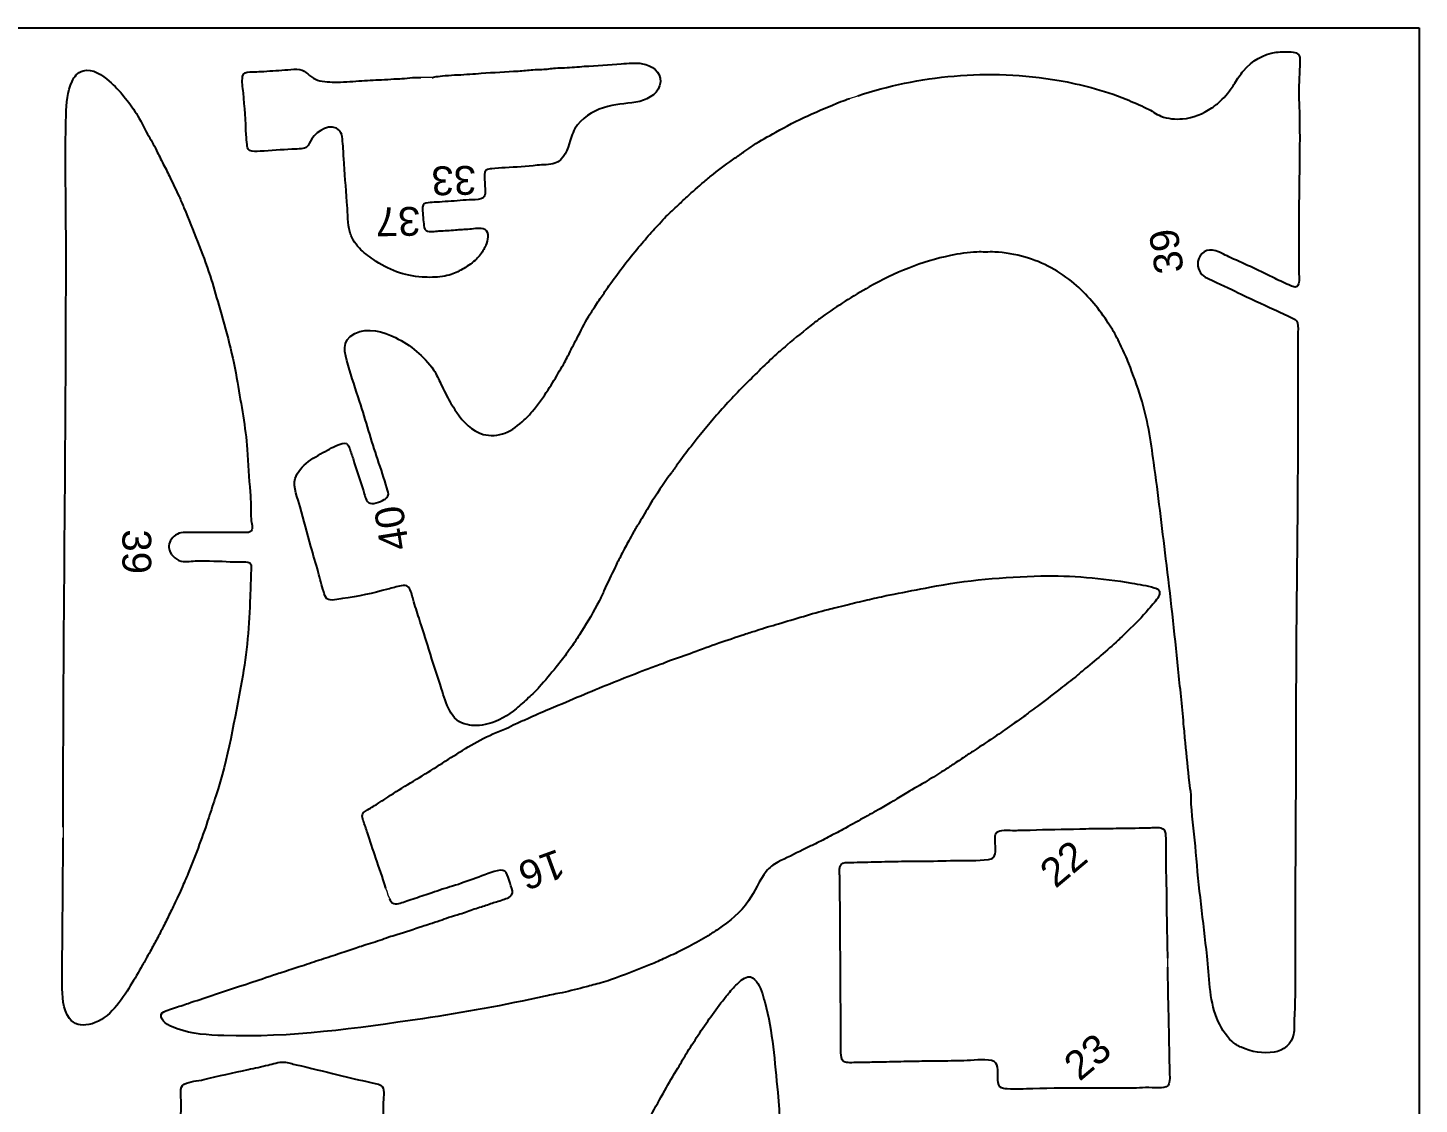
# Model space of a CAD drawing. Header units: millimetres. Extents: x 0 to 300, y 0 to 230.
# Drawn here: x 155.1 to 300, y 117.9 to 230 of the extents above; entities that cross this region are included whole.
import ezdxf
from ezdxf.enums import TextEntityAlignment as Align

# ---------------------------------------------------------------- set-up
doc = ezdxf.new("R2010")
doc.units = ezdxf.units.MM
doc.layers.add('Cut', color=7, linetype='Continuous', true_color=0xffffff)
doc.layers.add('Stege', color=5, linetype='Continuous', lineweight=20, true_color=0x0000ff)
doc.layers.add('Text', color=1, linetype='Continuous', lineweight=25, true_color=0xff0000)
doc.styles.add('textstyle44', font='')
doc.styles.add('textstyle52', font='')
doc.styles.add('textstyle54', font='')
doc.styles.add('textstyle55', font='')
doc.styles.add('textstyle68', font='')
doc.styles.add('textstyle69', font='')
doc.styles.add('textstyle70', font='')
doc.styles.add('textstyle71', font='')
doc.styles.get('textstyle44').set_extended_font_data('Arial')
doc.styles.get('textstyle52').set_extended_font_data('Arial')
doc.styles.get('textstyle54').set_extended_font_data('Arial')
doc.styles.get('textstyle55').set_extended_font_data('Arial')
doc.styles.get('textstyle68').set_extended_font_data('Arial')
doc.styles.get('textstyle69').set_extended_font_data('Arial')
doc.styles.get('textstyle70').set_extended_font_data('Arial')
doc.styles.get('textstyle71').set_extended_font_data('Arial')

msp = doc.modelspace()

# ---------------------------------------------------------------- linework, layer by layer
at = {"layer": 'Cut'}
for p, q in [((0, 230), (300, 230)), ((300, 230), (300, 0))]:
    msp.add_line(p, q, dxfattribs=at)
for points in [[(287.46, 209.11), (287.46, 204.98)], [(287.36, 198), (287.36, 195.54), (287.36, 187.39)], [(192.12, 117.93), (192.12, 113.11)]]:
    msp.add_lwpolyline(points, dxfattribs=at)
for points in [[(285.1, 227.45), (285.64, 227.53), (286.34, 227.54), (286.87, 227.47)], [(286.87, 227.47), (287.09, 227.44), (287.33, 227.38), (287.46, 227.17)], [(213.06, 225.99), (214.35, 226.07), (215.63, 226.15), (216.92, 226.25)], [(216.92, 226.25), (217.62, 226.3), (218.43, 226.4), (219.12, 226.26)], [(219.12, 226.26), (220.06, 226.08), (221.09, 225.45), (220.99, 224.37)], [(281.71, 225.52), (282.62, 226.6), (283.71, 227.23), (285.1, 227.45)], [(287.56, 226.01), (287.56, 224.95), (287.43, 223.83), (287.47, 222.77)], [(287.46, 227.17), (287.66, 226.85), (287.56, 226.41), (287.56, 226.01)], [(159.72, 224.41), (159.96, 224.92), (160.29, 225.35), (160.87, 225.53)], [(160.87, 225.53), (161.83, 225.82), (162.92, 225.05), (163.6, 224.45)], [(177.57, 223.23), (177.51, 223.81), (177.38, 224.41), (177.49, 224.93)], [(177.49, 224.93), (177.57, 225.35), (177.86, 225.37), (178.22, 225.4)], [(178.22, 225.4), (178.67, 225.43), (179.26, 225.43), (179.71, 225.46)], [(179.71, 225.46), (180.53, 225.53), (181.36, 225.57), (182.18, 225.64)], [(182.18, 225.64), (182.59, 225.67), (183.04, 225.74), (183.45, 225.66)], [(183.45, 225.66), (184.07, 225.53), (184.49, 224.92), (185.06, 224.64)], [(185.06, 224.64), (185.64, 224.36), (186.42, 224.37), (187.05, 224.35)], [(189.6, 224.47), (190.38, 224.52), (191.16, 224.56), (191.95, 224.59)], [(191.95, 224.59), (192.37, 224.61), (192.81, 224.64), (193.23, 224.67)], [(193.23, 224.67), (193.52, 224.69), (193.79, 224.7), (194.08, 224.71)], [(194.08, 224.71), (194.45, 224.73), (194.8, 224.78), (195.16, 224.81)], [(195.16, 224.81), (195.52, 224.83), (195.87, 224.84), (196.04, 224.82)], [(197.21, 224.82), (197.34, 224.88), (197.81, 224.95), (198.59, 225.02)], [(198.59, 225.02), (199.44, 225.1), (200.3, 225.11), (201.16, 225.18)], [(201.16, 225.18), (201.56, 225.21), (201.94, 225.24), (202.34, 225.27)], [(202.34, 225.27), (203.62, 225.37), (204.91, 225.41), (206.19, 225.5)], [(206.19, 225.5), (206.7, 225.54), (207.21, 225.58), (207.7, 225.63)], [(207.7, 225.63), (208.03, 225.66), (208.32, 225.65), (208.66, 225.67)], [(208.66, 225.67), (209.14, 225.69), (209.58, 225.76), (210.07, 225.81)], [(210.07, 225.81), (210.4, 225.84), (210.7, 225.84), (211.02, 225.85)], [(211.02, 225.85), (211.7, 225.87), (212.38, 225.94), (213.06, 225.99)], [(241.56, 222.92), (247.75, 225), (255.13, 225.8), (262.5, 224.52)], [(280.8, 224.25), (281.09, 224.71), (281.36, 225.11), (281.71, 225.52)], [(159.1, 220.97), (159.13, 222.09), (159.25, 223.4), (159.72, 224.41)], [(163.6, 224.45), (164.7, 223.48), (165.64, 222.31), (166.42, 221.07)], [(177.87, 218.84), (177.78, 220.28), (177.71, 221.77), (177.57, 223.23)], [(187.05, 224.35), (187.9, 224.32), (188.75, 224.41), (189.6, 224.47)], [(220.99, 224.37), (220.89, 223.26), (219.85, 222.59), (218.85, 222.34)], [(262.5, 224.52), (263.63, 224.32), (264.74, 224.07), (265.84, 223.77)], [(265.84, 223.77), (267.06, 223.43), (268.31, 223.07), (269.48, 222.57)], [(279.3, 222.38), (279.57, 222.63), (279.81, 222.88), (280.04, 223.16)], [(280.04, 223.16), (280.31, 223.51), (280.56, 223.87), (280.8, 224.25)], [(215.52, 221.82), (214.27, 221.48), (213.18, 220.9), (212.35, 219.88)], [(218.85, 222.34), (217.74, 222.07), (216.63, 222.12), (215.52, 221.82)], [(233.01, 219.13), (235.17, 220.38), (237.47, 221.39), (239.79, 222.31)], [(239.79, 222.31), (240.09, 222.43), (240.37, 222.54), (240.68, 222.64)], [(269.48, 222.57), (270.2, 222.25), (270.93, 221.96), (271.64, 221.61)], [(278.42, 221.67), (278.74, 221.88), (279.02, 222.12), (279.3, 222.38)], [(287.47, 222.77), (287.67, 218.25), (287.46, 213.65), (287.46, 209.11)], [(159.1, 206.72), (159.1, 211.47), (158.98, 216.23), (159.1, 220.97)], [(166.42, 221.07), (166.85, 220.38), (167.18, 219.63), (167.59, 218.91)], [(187.6, 219.27), (186.72, 220.24), (185.24, 219.25), (184.68, 218.45)], [(271.64, 221.61), (272.14, 221.36), (272.59, 221.02), (273.11, 220.81)], [(273.11, 220.81), (273.83, 220.51), (274.6, 220.47), (275.37, 220.52)], [(275.37, 220.52), (276.45, 220.59), (277.53, 221.06), (278.42, 221.67)], [(167.59, 218.91), (167.91, 218.36), (168.23, 217.8), (168.51, 217.24)], [(177.95, 217.86), (177.92, 218.16), (177.89, 218.53), (177.87, 218.84)], [(187.88, 218.43), (187.86, 218.73), (187.81, 219.03), (187.6, 219.27)], [(212.35, 219.88), (211.96, 219.41), (211.77, 218.84), (211.6, 218.27)], [(230.65, 217.75), (231.42, 218.26), (232.22, 218.68), (233.01, 219.13)], [(178.2, 217.24), (177.97, 217.39), (177.97, 217.64), (177.95, 217.86)], [(182.62, 217.36), (181.53, 217.29), (180.4, 217.2), (179.3, 217.15)], [(184.09, 217.55), (183.7, 217.33), (183.06, 217.39), (182.62, 217.36)], [(184.68, 218.45), (184.46, 218.13), (184.43, 217.75), (184.09, 217.55)], [(188.02, 216.39), (187.98, 217.07), (187.94, 217.76), (187.88, 218.43)], [(211.6, 218.27), (211.33, 217.38), (211, 216.21), (210.01, 215.9)], [(229.77, 217.14), (230.07, 217.34), (230.34, 217.55), (230.65, 217.75)], [(168.51, 217.24), (168.63, 217), (168.74, 216.78), (168.85, 216.55)], [(168.85, 216.55), (169.11, 216.04), (169.35, 215.57), (169.61, 215.08)], [(179.3, 217.15), (178.91, 217.13), (178.5, 217.04), (178.2, 217.24)], [(188.35, 211.88), (188.25, 213.39), (188.11, 214.89), (188.02, 216.39)], [(210.01, 215.9), (209.45, 215.72), (208.75, 215.74), (208.16, 215.68)], [(226.52, 214.77), (227.25, 215.35), (228.01, 215.91), (228.78, 216.45)], [(228.78, 216.45), (229.12, 216.69), (229.43, 216.91), (229.77, 217.14)], [(169.61, 215.08), (169.74, 214.85), (169.83, 214.62), (169.94, 214.39)], [(202.85, 215.16), (202.61, 214.94), (202.66, 214.53), (202.67, 214.2)], [(203.43, 215.33), (203.22, 215.31), (203.02, 215.31), (202.85, 215.16)], [(204.82, 215.42), (204.4, 215.4), (203.83, 215.36), (203.43, 215.33)], [(208.16, 215.68), (207.07, 215.57), (205.92, 215.48), (204.82, 215.42)], [(225.54, 213.96), (225.87, 214.23), (226.19, 214.5), (226.52, 214.77)], [(169.94, 214.39), (170.24, 213.73), (170.56, 213.07), (170.87, 212.42)], [(202.67, 214.2), (202.7, 213.81), (202.74, 213.31), (202.74, 212.92)], [(223.77, 212.41), (224.36, 212.92), (224.93, 213.46), (225.54, 213.96)], [(170.87, 212.42), (171.05, 212.04), (171.22, 211.64), (171.38, 211.24)], [(188.57, 209.08), (188.42, 209.99), (188.42, 210.96), (188.35, 211.88)], [(196.8, 211.78), (196.45, 211.74), (196.27, 211.71), (196.23, 211.31)], [(197.66, 211.84), (197.39, 211.82), (197.06, 211.8), (196.8, 211.78)], [(200.13, 212.01), (199.31, 211.94), (198.49, 211.89), (197.66, 211.84)], [(201.41, 212.09), (200.98, 212.06), (200.55, 212.05), (200.13, 212.01)], [(202.53, 212.3), (202.27, 212.09), (201.75, 212.11), (201.41, 212.09)], [(202.74, 212.92), (202.73, 212.69), (202.73, 212.46), (202.53, 212.3)], [(222.7, 211.4), (223.07, 211.74), (223.4, 212.08), (223.77, 212.41)], [(171.38, 211.24), (172.35, 208.91), (173.3, 206.57), (174.1, 204.17)], [(196.23, 211.31), (196.19, 210.86), (196.29, 210.1), (196.35, 209.6)], [(220.71, 209.4), (220.96, 209.67), (221.16, 209.93), (221.41, 210.19)], [(221.41, 210.19), (221.83, 210.62), (222.26, 211), (222.7, 211.4)], [(189.01, 207.91), (188.81, 208.28), (188.65, 208.66), (188.57, 209.08)], [(196.35, 209.6), (196.37, 209.35), (196.36, 209.04), (196.6, 208.89)], [(196.6, 208.89), (196.94, 208.68), (197.53, 208.82), (197.93, 208.84)], [(197.93, 208.84), (198.5, 208.87), (199.08, 208.9), (199.64, 208.95)], [(199.64, 208.95), (200.15, 208.99), (200.62, 209.02), (201.14, 209.05)], [(201.14, 209.05), (201.61, 209.08), (202.27, 209.26), (202.7, 209.02)], [(202.7, 209.02), (203.22, 208.73), (202.99, 207.81), (202.81, 207.35)], [(218.72, 207.14), (219.16, 207.67), (219.61, 208.2), (220.06, 208.72)], [(220.06, 208.72), (220.27, 208.96), (220.5, 209.17), (220.71, 209.4)], [(189.64, 207.05), (189.39, 207.31), (189.19, 207.59), (189.01, 207.91)], [(202.81, 207.35), (202.75, 207.19), (202.67, 207.06), (202.59, 206.91)], [(158.8, 146.76), (158.8, 166.73), (159.1, 186.77), (159.1, 206.72)], [(191.1, 205.87), (190.59, 206.22), (190.07, 206.61), (189.64, 207.05)], [(196.18, 204.04), (194.3, 204.15), (192.64, 204.8), (191.1, 205.87)], [(201.85, 205.92), (201.45, 205.54), (200.98, 205.23), (200.52, 204.94)], [(202.59, 206.91), (202.39, 206.57), (202.14, 206.2), (201.85, 205.92)], [(217.21, 205.28), (217.69, 205.91), (218.2, 206.52), (218.72, 207.14)], [(251.19, 206.28), (248.24, 205.68), (245.36, 204.5), (242.74, 203.01)], [(253.95, 206.65), (253.05, 206.63), (252.08, 206.46), (251.19, 206.28)], [(254.83, 206.65), (254.53, 206.65), (254.24, 206.66), (253.95, 206.65)], [(255.81, 206.65), (255.48, 206.66), (255.16, 206.65), (254.83, 206.65)], [(258.96, 206.11), (257.98, 206.38), (256.83, 206.64), (255.81, 206.65)], [(264.07, 203.38), (262.63, 204.61), (260.8, 205.61), (258.96, 206.11)], [(278.81, 206.78), (277.93, 207.07), (277.13, 206.58), (276.96, 205.67)], [(280.39, 206.05), (279.86, 206.28), (279.36, 206.6), (278.81, 206.78)], [(285, 203.88), (283.49, 204.64), (281.94, 205.36), (280.39, 206.05)], [(199.21, 204.32), (198.91, 204.22), (198.62, 204.16), (198.3, 204.11)], [(200.52, 204.94), (200.11, 204.69), (199.68, 204.48), (199.21, 204.32)], [(215.84, 203.41), (216.28, 204.03), (216.74, 204.67), (217.21, 205.28)], [(276.96, 205.67), (276.89, 205.33), (276.99, 204.99), (277.13, 204.69)], [(277.13, 204.69), (277.27, 204.41), (277.46, 204.21), (277.73, 204.04)], [(287.46, 204.98), (287.46, 204.43), (287.56, 203.75), (287.43, 203.32)], [(174.1, 204.17), (174.44, 203.16), (174.7, 202.12), (175, 201.12)], [(198.3, 204.11), (197.6, 203.99), (196.9, 204), (196.18, 204.04)], [(215.02, 202.23), (215.28, 202.61), (215.56, 203.03), (215.84, 203.41)], [(242.74, 203.01), (241.04, 202.05), (239.4, 201.04), (237.83, 199.89)], [(267.47, 199.48), (266.52, 200.91), (265.38, 202.26), (264.07, 203.38)], [(277.73, 204.04), (278.02, 203.87), (278.32, 203.76), (278.62, 203.61)], [(278.62, 203.61), (279.18, 203.34), (279.64, 203.14), (280.19, 202.89)], [(280.19, 202.89), (280.49, 202.75), (280.77, 202.6), (281.07, 202.45)], [(286.58, 203.15), (286.17, 203.31), (285.43, 203.67), (285, 203.88)], [(287.43, 203.32), (287.29, 202.84), (286.9, 203.02), (286.58, 203.15)], [(214.17, 200.95), (214.32, 201.19), (214.45, 201.41), (214.6, 201.64)], [(214.6, 201.64), (214.74, 201.85), (214.88, 202.03), (215.02, 202.23)], [(281.07, 202.45), (282.34, 201.84), (283.62, 201.24), (284.91, 200.67)], [(175, 201.12), (175.79, 198.48), (176.49, 195.79), (176.95, 193.06)], [(212.28, 197.61), (212.72, 198.41), (213.04, 199.19), (213.53, 199.97)], [(213.53, 199.97), (213.75, 200.3), (213.96, 200.61), (214.17, 200.95)], [(284.91, 200.67), (285.49, 200.41), (286.1, 200.11), (286.68, 199.84)], [(189.17, 198.17), (190.5, 198.85), (192.14, 198.35), (193.4, 197.73)], [(236.84, 199.14), (235.95, 198.44), (235.06, 197.72), (234.19, 196.98)], [(237.83, 199.89), (237.49, 199.65), (237.17, 199.39), (236.84, 199.14)], [(268.05, 198.59), (267.86, 198.89), (267.67, 199.18), (267.47, 199.48)], [(268.97, 196.82), (268.69, 197.42), (268.39, 198.04), (268.05, 198.59)], [(286.68, 199.84), (286.95, 199.71), (287.24, 199.59), (287.33, 199.27)], [(287.33, 199.27), (287.44, 198.88), (287.36, 198.41), (287.36, 198)], [(188.48, 194.86), (188.11, 196.14), (187.68, 197.42), (189.17, 198.17)], [(193.4, 197.73), (195.01, 196.94), (196.35, 195.84), (197.37, 194.37)], [(211.36, 195.84), (211.67, 196.42), (211.96, 197.03), (212.28, 197.61)], [(211.01, 195.15), (211.13, 195.38), (211.24, 195.6), (211.36, 195.84)], [(233.3, 196.21), (232.17, 195.22), (231.13, 194.15), (230.06, 193.09)], [(234.19, 196.98), (233.89, 196.72), (233.6, 196.46), (233.3, 196.21)], [(269.4, 195.94), (269.25, 196.24), (269.11, 196.52), (268.97, 196.82)], [(269.76, 195.05), (269.64, 195.36), (269.54, 195.64), (269.4, 195.94)], [(189.66, 191.12), (189.26, 192.35), (188.84, 193.62), (188.48, 194.86)], [(197.37, 194.37), (197.69, 193.91), (197.9, 193.39), (198.14, 192.89)], [(209.29, 192.3), (209.7, 192.94), (210.12, 193.6), (210.5, 194.27)], [(210.5, 194.27), (210.68, 194.57), (210.84, 194.85), (211.01, 195.15)], [(271.02, 191.51), (270.63, 192.71), (270.21, 193.89), (269.76, 195.05)], [(176.95, 193.06), (177.33, 190.75), (177.8, 188.41), (177.96, 186.08)], [(198.14, 192.89), (198.45, 192.26), (198.74, 191.61), (199.1, 191.02)], [(230.06, 193.09), (228.94, 191.97), (227.87, 190.83), (226.84, 189.65)], [(207.64, 190.04), (208.26, 190.78), (208.78, 191.51), (209.29, 192.3)], [(272.37, 184.73), (272.04, 187.02), (271.73, 189.31), (271.02, 191.51)], [(191.56, 185.03), (190.87, 187.05), (190.33, 189.08), (189.66, 191.12)], [(199.1, 191.02), (199.32, 190.66), (199.53, 190.3), (199.78, 189.94)], [(199.78, 189.94), (200.43, 188.97), (201.38, 187.99), (202.54, 187.66)], [(206.82, 189.17), (207.12, 189.44), (207.38, 189.73), (207.64, 190.04)], [(204.8, 187.79), (205.6, 188.09), (206.21, 188.61), (206.82, 189.17)], [(226.84, 189.65), (225.92, 188.58), (225.05, 187.5), (224.18, 186.4)], [(202.54, 187.66), (203.24, 187.46), (204.12, 187.53), (204.8, 187.79)], [(287.36, 187.39), (287.36, 178.12), (287.17, 168.84), (287.17, 159.57)], [(177.96, 186.08), (178.06, 184.62), (178.14, 183.12), (178.28, 181.66)], [(182.97, 183.06), (183.38, 184.47), (185.12, 185.36), (186.32, 186.01)], [(186.32, 186.01), (186.88, 186.31), (187.5, 186.69), (188.09, 186.73)], [(188.09, 186.73), (188.4, 186.75), (188.5, 186.56), (188.59, 186.3)], [(188.59, 186.3), (188.72, 185.95), (188.85, 185.5), (188.98, 185.13)], [(224.18, 186.4), (223.7, 185.79), (223.21, 185.17), (222.76, 184.54)], [(188.98, 185.13), (189.35, 184.01), (189.71, 182.9), (190.07, 181.78)], [(192.52, 182.08), (192.21, 183.07), (191.9, 184.05), (191.56, 185.03)], [(222.76, 184.54), (222.52, 184.2), (222.3, 183.89), (222.06, 183.55)], [(273.63, 174.71), (273.21, 178.05), (272.84, 181.4), (272.37, 184.73)], [(183.48, 180.11), (183.24, 181.01), (182.7, 182.14), (182.97, 183.06)], [(222.06, 183.55), (221.3, 182.49), (220.57, 181.41), (219.88, 180.31)], [(178.28, 181.66), (178.37, 180.71), (178.31, 179.76), (178.37, 178.81)], [(190.07, 181.78), (190.19, 181.41), (190.28, 180.82), (190.59, 180.57)], [(192.22, 180.86), (192.37, 180.94), (192.52, 181.03), (192.61, 181.21)], [(192.61, 181.21), (192.74, 181.48), (192.6, 181.79), (192.52, 182.08)], [(184.6, 175.99), (184.24, 177.36), (183.85, 178.74), (183.48, 180.11)], [(190.59, 180.57), (190.98, 180.26), (191.8, 180.64), (192.22, 180.86)], [(219.88, 180.31), (219.49, 179.69), (219.15, 179.07), (218.77, 178.44)], [(178.37, 178.81), (178.4, 178.46), (178.6, 177.89), (178.36, 177.59)], [(218.77, 178.44), (218.56, 178.1), (218.38, 177.8), (218.18, 177.46)], [(170.5, 177.16), (170.08, 176.86), (169.76, 176.4), (169.82, 175.86)], [(171.29, 177.43), (170.97, 177.41), (170.76, 177.34), (170.5, 177.16)], [(172.27, 177.43), (171.93, 177.43), (171.6, 177.45), (171.29, 177.43)], [(174.14, 177.43), (173.51, 177.43), (172.91, 177.43), (172.27, 177.43)], [(174.82, 177.43), (174.59, 177.43), (174.37, 177.43), (174.14, 177.43)], [(176.4, 177.43), (175.88, 177.43), (175.34, 177.43), (174.82, 177.43)], [(177.77, 177.43), (177.32, 177.42), (176.85, 177.43), (176.4, 177.43)], [(178.36, 177.59), (178.22, 177.42), (177.97, 177.43), (177.77, 177.43)], [(218.18, 177.46), (218.01, 177.16), (217.86, 176.87), (217.69, 176.57)], [(169.82, 175.86), (169.89, 175.18), (170.44, 174.61), (171.09, 174.46)], [(185.36, 173.33), (185.12, 174.21), (184.83, 175.1), (184.6, 175.99)], [(217.32, 175.89), (217.19, 175.62), (217.05, 175.37), (216.92, 175.1)], [(217.69, 176.57), (217.56, 176.34), (217.44, 176.13), (217.32, 175.89)], [(171.09, 174.46), (171.64, 174.34), (172.2, 174.48), (172.76, 174.48)], [(172.76, 174.48), (173.91, 174.48), (175.05, 174.47), (176.2, 174.39)], [(176.2, 174.39), (176.63, 174.36), (177.16, 174.39), (177.58, 174.38)], [(177.58, 174.38), (177.86, 174.38), (178.26, 174.44), (178.36, 174.07)], [(178.36, 174.07), (178.41, 173.88), (178.37, 173.73), (178.36, 173.5)], [(216.92, 175.1), (216.69, 174.67), (216.47, 174.25), (216.27, 173.82)], [(274.9, 163.21), (274.53, 167.05), (274.11, 170.88), (273.63, 174.71)], [(178.36, 173.5), (178.35, 172.63), (178.29, 171.63), (178.27, 170.75)], [(185.93, 171.27), (185.72, 171.94), (185.55, 172.65), (185.36, 173.33)], [(216.27, 173.82), (215.9, 173.04), (215.46, 172.16), (215.11, 171.37)], [(249.04, 171.74), (252.83, 172.49), (256.76, 172.82), (260.62, 172.91)], [(260.62, 172.91), (263.83, 172.98), (266.92, 172.71), (270.07, 172.16)], [(186.27, 170.54), (186.06, 170.71), (186, 171.02), (185.93, 171.27)], [(192.61, 171.54), (191.05, 171.12), (189.5, 170.75), (187.89, 170.57)], [(193.99, 171.88), (193.58, 171.8), (193.03, 171.65), (192.61, 171.54)], [(194.77, 171.73), (194.54, 172.01), (194.29, 171.93), (193.99, 171.88)], [(195.24, 170.48), (195.11, 170.92), (195.05, 171.39), (194.77, 171.73)], [(215.11, 171.37), (214.94, 170.99), (214.79, 170.64), (214.6, 170.28)], [(244.49, 170.86), (244.77, 170.93), (245.04, 170.97), (245.32, 171.02)], [(245.32, 171.02), (246.55, 171.27), (247.81, 171.5), (249.04, 171.74)], [(270.07, 172.16), (270.83, 172.02), (271.66, 171.94), (272.39, 171.69)], [(272.39, 171.69), (272.61, 171.62), (272.89, 171.56), (272.96, 171.32)], [(272.96, 171.32), (273.01, 171.12), (272.93, 170.93), (272.86, 170.77)], [(178.27, 170.75), (178.2, 167.86), (177.94, 164.85), (177.4, 162)], [(187.89, 170.57), (187.46, 170.52), (186.63, 170.24), (186.27, 170.54)], [(195.86, 168.51), (195.64, 169.17), (195.44, 169.82), (195.24, 170.48)], [(214.6, 170.28), (214.03, 169.23), (213.45, 168.16), (212.79, 167.14)], [(238.45, 169.43), (238.73, 169.5), (239, 169.56), (239.29, 169.63)], [(239.29, 169.63), (239.68, 169.72), (240.05, 169.82), (240.44, 169.92)], [(240.44, 169.92), (241.12, 170.1), (241.83, 170.25), (242.52, 170.41)], [(242.52, 170.41), (243.17, 170.57), (243.85, 170.72), (244.49, 170.86)], [(272.43, 170.15), (272.23, 169.91), (272.03, 169.68), (271.83, 169.45)], [(272.86, 170.77), (272.76, 170.55), (272.58, 170.34), (272.43, 170.15)], [(196.88, 165.27), (196.56, 166.36), (196.21, 167.44), (195.86, 168.51)], [(233.3, 167.94), (235.02, 168.44), (236.73, 168.98), (238.45, 169.43)], [(271.83, 169.45), (271.15, 168.65), (270.4, 167.88), (269.63, 167.15)], [(212.79, 167.14), (212.47, 166.64), (212.16, 166.15), (211.82, 165.66)], [(227.06, 165.93), (227.93, 166.24), (228.82, 166.52), (229.71, 166.82)], [(229.71, 166.82), (230.13, 166.96), (230.56, 167.09), (230.98, 167.23)], [(230.98, 167.23), (231.74, 167.49), (232.52, 167.71), (233.3, 167.94)], [(269.63, 167.15), (269.29, 166.83), (269, 166.53), (268.66, 166.22)], [(198.21, 161.14), (197.79, 162.52), (197.29, 163.9), (196.88, 165.27)], [(211.82, 165.66), (211.61, 165.36), (211.4, 165.08), (211.19, 164.78)], [(224.39, 164.96), (225.27, 165.29), (226.17, 165.61), (227.06, 165.93)], [(268.66, 166.22), (267.48, 165.13), (266.25, 164.11), (265, 163.07)], [(211.19, 164.78), (210.85, 164.3), (210.49, 163.86), (210.13, 163.4)], [(220.98, 163.71), (221.32, 163.84), (221.61, 163.97), (221.94, 164.1)], [(221.94, 164.1), (222.79, 164.43), (223.56, 164.65), (224.39, 164.96)], [(210.13, 163.4), (209.56, 162.7), (208.98, 162.03), (208.38, 161.34)], [(213.47, 160.77), (215.47, 161.6), (217.47, 162.4), (219.48, 163.17)], [(219.48, 163.17), (219.99, 163.36), (220.47, 163.53), (220.98, 163.71)], [(264.13, 162.33), (263.56, 161.88), (263.01, 161.47), (262.45, 161.03)], [(265, 163.07), (264.71, 162.82), (264.44, 162.57), (264.13, 162.33)], [(275.47, 157.51), (275.37, 159.41), (275.08, 161.31), (274.9, 163.21)], [(177.4, 162), (176.63, 158), (176, 153.87), (174.7, 150.01)], [(200.87, 157.43), (199.12, 157.74), (198.65, 159.71), (198.21, 161.14)], [(208.38, 161.34), (208.02, 160.93), (207.65, 160.6), (207.26, 160.24)], [(262.45, 161.03), (261.72, 160.44), (260.96, 159.88), (260.22, 159.32)], [(207.26, 160.24), (206.84, 159.86), (206.42, 159.46), (205.98, 159.09)], [(209.38, 159.05), (209.69, 159.19), (210.01, 159.31), (210.34, 159.44)], [(210.34, 159.44), (211.4, 159.87), (212.43, 160.34), (213.47, 160.77)], [(287.17, 159.57), (287.17, 150.33), (287.07, 141.1), (287.07, 131.85)], [(205.98, 159.09), (205.15, 158.4), (204.09, 157.74), (203.03, 157.51)], [(205.91, 157.52), (206.31, 157.71), (206.69, 157.86), (207.1, 158.04)], [(207.1, 158.04), (207.87, 158.38), (208.62, 158.73), (209.38, 159.05)], [(258.84, 158.28), (258.18, 157.81), (257.5, 157.36), (256.84, 156.89)], [(259.44, 158.76), (259.23, 158.6), (259.05, 158.43), (258.84, 158.28)], [(260.22, 159.32), (259.96, 159.13), (259.7, 158.96), (259.44, 158.76)], [(201.85, 157.32), (201.53, 157.31), (201.22, 157.37), (200.87, 157.43)], [(203.03, 157.51), (202.64, 157.42), (202.23, 157.33), (201.85, 157.32)], [(202.22, 155.81), (203.07, 156.27), (204.03, 156.66), (204.93, 157.03)], [(204.93, 157.03), (205.27, 157.17), (205.57, 157.36), (205.91, 157.52)], [(256.84, 156.89), (256.56, 156.69), (256.3, 156.49), (256, 156.29)], [(275.57, 156.52), (275.55, 156.85), (275.5, 157.13), (275.47, 157.51)], [(275.67, 155.54), (275.63, 155.91), (275.58, 156.19), (275.57, 156.52)], [(197.4, 152.85), (198.99, 153.84), (200.55, 154.92), (202.22, 155.81)], [(256, 156.29), (255.18, 155.75), (254.45, 155.25), (253.63, 154.71)], [(276.08, 151.41), (275.93, 152.76), (275.79, 154.18), (275.67, 155.54)], [(252.65, 154.06), (252.26, 153.79), (251.86, 153.55), (251.47, 153.28)], [(253.63, 154.71), (253.3, 154.5), (252.97, 154.28), (252.65, 154.06)], [(192.59, 149.88), (194.16, 150.9), (195.8, 151.85), (197.4, 152.85)], [(250.46, 152.63), (249.89, 152.29), (249.35, 151.92), (248.78, 151.58)], [(251.47, 153.28), (251.14, 153.04), (250.81, 152.84), (250.46, 152.63)], [(248.78, 151.58), (248.07, 151.14), (247.36, 150.76), (246.66, 150.32)], [(276.25, 150.13), (276.22, 150.55), (276.12, 150.98), (276.08, 151.41)], [(174.7, 150.01), (174.46, 149.28), (174.2, 148.49), (173.96, 147.75)], [(190.68, 148.66), (191.03, 148.87), (191.44, 149.13), (191.79, 149.35)], [(191.79, 149.35), (192.07, 149.52), (192.31, 149.7), (192.59, 149.88)], [(246.66, 150.32), (245.74, 149.75), (244.83, 149.19), (243.87, 148.67)], [(276.27, 149.15), (276.24, 149.5), (276.27, 149.81), (276.25, 150.13)], [(190.05, 147.44), (189.99, 147.64), (189.9, 147.85), (189.97, 148.06)], [(189.97, 148.06), (190.07, 148.37), (190.43, 148.51), (190.68, 148.66)], [(243.87, 148.67), (243.28, 148.35), (242.7, 148.02), (242.1, 147.68)], [(276.76, 144.14), (276.63, 145.81), (276.38, 147.48), (276.27, 149.15)], [(173.96, 147.75), (173.35, 145.85), (172.63, 143.99), (171.9, 142.14)], [(190.48, 146.17), (190.35, 146.57), (190.18, 147.04), (190.05, 147.44)], [(240, 146.51), (239.49, 146.23), (238.98, 145.97), (238.46, 145.71)], [(242.1, 147.68), (241.4, 147.29), (240.7, 146.9), (240, 146.51)], [(256.15, 146.31), (256.67, 146.52), (257.3, 146.4), (257.85, 146.41)], [(257.85, 146.41), (258.39, 146.43), (258.95, 146.42), (259.49, 146.45)], [(259.49, 146.45), (261.21, 146.53), (262.94, 146.52), (264.66, 146.56)], [(264.66, 146.56), (265.08, 146.57), (265.48, 146.6), (265.9, 146.61)], [(265.9, 146.61), (266.34, 146.62), (266.75, 146.6), (267.19, 146.6)], [(267.19, 146.6), (267.62, 146.6), (268.03, 146.63), (268.45, 146.63)], [(268.45, 146.63), (269.51, 146.65), (270.56, 146.66), (271.63, 146.67)], [(271.63, 146.67), (272.14, 146.67), (272.64, 146.78), (273.09, 146.67)], [(273.09, 146.67), (273.43, 146.58), (273.51, 146.41), (273.57, 146.08)], [(158.7, 130.35), (158.71, 135.81), (158.8, 141.29), (158.79, 145.63)], [(192.41, 140.41), (191.67, 142.72), (191.02, 144.44), (190.48, 146.17)], [(236.93, 144.92), (236.55, 144.74), (236.21, 144.59), (235.83, 144.39)], [(238.46, 145.71), (237.95, 145.44), (237.45, 145.17), (236.93, 144.92)], [(255.7, 143.63), (255.97, 144), (255.86, 144.74), (255.86, 145.21)], [(255.86, 145.21), (255.86, 145.56), (255.76, 146.16), (256.15, 146.31)], [(273.57, 146.08), (273.62, 145.79), (273.6, 145.4), (273.61, 145.09)], [(273.61, 145.09), (273.64, 144.18), (273.62, 143.31), (273.63, 142.41)], [(235.83, 144.39), (234.96, 143.94), (234.1, 143.55), (233.21, 143.09)], [(255.14, 143.38), (255.34, 143.41), (255.56, 143.45), (255.7, 143.63)], [(277.91, 133.33), (277.53, 136.93), (277.02, 140.53), (276.76, 144.14)], [(171.9, 142.14), (171.68, 141.61), (171.44, 141.1), (171.22, 140.57)], [(204.32, 142.26), (203.49, 142.18), (202.58, 141.71), (201.78, 141.43)], [(205.04, 141.8), (204.88, 142.13), (204.73, 142.3), (204.32, 142.26)], [(232.01, 142.14), (231.29, 141.2), (230.85, 140.05), (230.17, 139.07)], [(233.21, 143.09), (232.74, 142.84), (232.34, 142.56), (232.01, 142.14)], [(239.67, 141.51), (239.66, 141.9), (239.56, 142.51), (239.8, 142.85)], [(239.8, 142.85), (240, 143.14), (240.46, 143.07), (240.77, 143.08)], [(240.77, 143.08), (241.73, 143.09), (242.7, 143.12), (243.67, 143.14)], [(243.67, 143.14), (244.6, 143.16), (245.51, 143.19), (246.44, 143.2)], [(246.44, 143.2), (247.01, 143.2), (247.54, 143.19), (248.11, 143.2)], [(248.11, 143.2), (249.29, 143.22), (250.46, 143.23), (251.63, 143.28)], [(251.63, 143.28), (252.76, 143.32), (254.02, 143.23), (255.14, 143.38)], [(273.63, 142.41), (273.63, 141.82), (273.66, 141.25), (273.67, 140.65)], [(171.22, 140.57), (171.08, 140.23), (170.94, 139.92), (170.78, 139.59)], [(199.34, 140.6), (198.64, 140.4), (197.9, 140.17), (197.22, 139.91)], [(201.78, 141.43), (200.98, 141.17), (200.16, 140.84), (199.34, 140.6)], [(205.42, 140.64), (205.31, 140.97), (205.18, 141.5), (205.04, 141.8)], [(205.46, 139.64), (205.7, 139.94), (205.54, 140.28), (205.42, 140.64)], [(239.7, 138.45), (239.68, 139.47), (239.69, 140.47), (239.67, 141.51)], [(273.67, 140.65), (273.68, 140.01), (273.69, 139.38), (273.69, 138.74)], [(170.78, 139.59), (170.64, 139.29), (170.48, 139.01), (170.35, 138.7)], [(193.23, 138.76), (192.98, 138.83), (192.89, 139.06), (192.81, 139.27)], [(196.37, 139.62), (195.77, 139.43), (195.16, 139.23), (194.57, 139.03)], [(197.22, 139.91), (196.93, 139.8), (196.66, 139.71), (196.37, 139.62)], [(203.62, 138.89), (204.02, 139), (204.53, 139.17), (204.9, 139.31)], [(204.9, 139.31), (205.1, 139.39), (205.32, 139.46), (205.46, 139.64)], [(169.98, 137.92), (169.76, 137.46), (169.54, 137), (169.3, 136.54)], [(170.35, 138.7), (170.22, 138.43), (170.12, 138.19), (169.98, 137.92)], [(194.57, 139.03), (194.13, 138.89), (193.66, 138.64), (193.23, 138.76)], [(198.96, 137.36), (199.35, 137.49), (199.72, 137.58), (200.12, 137.71)], [(200.12, 137.71), (200.64, 137.87), (201.11, 138.06), (201.61, 138.23)], [(201.61, 138.23), (201.87, 138.32), (202.1, 138.38), (202.35, 138.46)], [(202.35, 138.46), (202.78, 138.59), (203.19, 138.75), (203.62, 138.89)], [(230.17, 139.07), (229.35, 137.88), (228.19, 136.9), (226.99, 136.12)], [(239.71, 135.89), (239.7, 136.75), (239.71, 137.58), (239.7, 138.45)], [(273.69, 138.74), (273.69, 138.36), (273.69, 137.98), (273.7, 137.6)], [(169.3, 136.54), (169.08, 136.12), (168.88, 135.69), (168.65, 135.26)], [(193.56, 135.57), (194.44, 135.84), (195.34, 136.14), (196.21, 136.44)], [(196.21, 136.44), (196.46, 136.52), (196.69, 136.59), (196.95, 136.67)], [(196.95, 136.67), (197.34, 136.79), (197.61, 136.9), (198.01, 137.03)], [(198.01, 137.03), (198.34, 137.14), (198.63, 137.25), (198.96, 137.36)], [(273.7, 137.6), (273.71, 137.17), (273.72, 136.76), (273.73, 136.34)], [(273.73, 136.34), (273.76, 134.95), (273.77, 133.56), (273.8, 133.12)], [(168.65, 135.26), (168.41, 134.82), (168.2, 134.43), (167.96, 133.99)], [(190.8, 134.66), (191.45, 134.86), (192.09, 135.09), (192.71, 135.31)], [(192.71, 135.31), (193, 135.41), (193.27, 135.48), (193.56, 135.57)], [(225.97, 135.44), (225.34, 135.04), (224.65, 134.68), (223.98, 134.33)], [(226.99, 136.12), (226.64, 135.9), (226.33, 135.66), (225.97, 135.44)], [(239.71, 134.74), (239.71, 135.13), (239.72, 135.51), (239.71, 135.89)], [(239.73, 133.34), (239.73, 133.81), (239.72, 134.27), (239.71, 134.74)], [(167.96, 133.99), (167.81, 133.72), (167.67, 133.47), (167.52, 133.2)], [(185.4, 132.9), (186.07, 133.12), (186.74, 133.33), (187.41, 133.55)], [(187.41, 133.55), (187.96, 133.74), (188.57, 133.93), (189.11, 134.11)], [(189.11, 134.11), (189.36, 134.2), (189.59, 134.29), (189.85, 134.37)], [(189.85, 134.37), (190.18, 134.48), (190.48, 134.56), (190.8, 134.66)], [(222.34, 133.5), (222.04, 133.37), (221.77, 133.25), (221.47, 133.12)], [(223.98, 134.33), (223.44, 134.05), (222.89, 133.75), (222.34, 133.5)], [(239.75, 130.28), (239.75, 131.31), (239.73, 132.32), (239.73, 133.34)], [(278.93, 126.84), (278.13, 128.85), (278.14, 131.2), (277.91, 133.33)], [(166.92, 132.12), (166.51, 131.39), (166.06, 130.68), (165.63, 129.96)], [(167.52, 133.2), (167.32, 132.83), (167.12, 132.48), (166.92, 132.12)], [(181.59, 131.64), (181.93, 131.75), (182.21, 131.84), (182.54, 131.96)], [(182.54, 131.96), (182.83, 132.06), (183.09, 132.14), (183.39, 132.22)], [(183.39, 132.22), (184.07, 132.43), (184.72, 132.68), (185.4, 132.9)], [(219.95, 132.43), (218.58, 131.88), (217.18, 131.32), (215.78, 130.84)], [(221.47, 133.12), (220.96, 132.88), (220.49, 132.65), (219.95, 132.43)], [(273.79, 132.16), (273.81, 131.05), (273.82, 129.98), (273.84, 128.86)], [(287.07, 131.85), (287.07, 130.11), (287.1, 128.38), (286.98, 126.64)], [(177.56, 130.31), (178.44, 130.58), (179.35, 130.9), (180.21, 131.19)], [(180.21, 131.19), (180.43, 131.26), (180.63, 131.34), (180.85, 131.41)], [(180.85, 131.41), (181.1, 131.5), (181.34, 131.57), (181.59, 131.64)], [(214.83, 130.54), (214.54, 130.46), (214.27, 130.4), (213.99, 130.32)], [(215.78, 130.84), (215.46, 130.73), (215.16, 130.63), (214.83, 130.54)], [(228.85, 130.28), (229.19, 130.61), (229.59, 131.05), (230.09, 131.16)], [(230.09, 131.16), (230.47, 131.24), (230.76, 130.97), (230.98, 130.69)], [(230.98, 130.69), (231.44, 130.11), (231.66, 129.25), (231.85, 128.55)], [(159.46, 126.81), (158.73, 127.77), (158.7, 129.2), (158.7, 130.35)], [(165.63, 129.96), (164.7, 128.4), (163.36, 126.59), (161.46, 126.19)], [(171.83, 128.4), (172.64, 128.69), (173.46, 128.94), (174.27, 129.22)], [(174.27, 129.22), (175.35, 129.6), (176.45, 129.97), (177.56, 130.31)], [(208.99, 129.15), (204.75, 128.21), (200.51, 127.42), (196.2, 126.8)], [(210.75, 129.51), (210.17, 129.39), (209.58, 129.28), (208.99, 129.15)], [(213.25, 130.11), (212.46, 129.91), (211.56, 129.68), (210.75, 129.51)], [(213.99, 130.32), (213.74, 130.25), (213.51, 130.17), (213.25, 130.11)], [(226.42, 127.25), (226.87, 127.89), (227.35, 128.52), (227.85, 129.14)], [(227.85, 129.14), (228.17, 129.53), (228.49, 129.93), (228.85, 130.28)], [(239.77, 126.97), (239.76, 128.07), (239.76, 129.19), (239.75, 130.28)], [(169, 127), (168.91, 127.36), (169.21, 127.51), (169.5, 127.62)], [(169.5, 127.62), (170.01, 127.82), (170.56, 127.99), (171.09, 128.15)], [(171.09, 128.15), (171.35, 128.23), (171.58, 128.31), (171.83, 128.4)], [(231.85, 128.55), (232.71, 125.42), (232.87, 122.31), (233.21, 119.1)], [(273.84, 128.86), (273.85, 128.44), (273.87, 128.04), (273.88, 127.62)], [(273.88, 127.62), (273.91, 126.68), (273.91, 125.91), (273.93, 124.96)], [(161.46, 126.19), (160.7, 126.03), (159.93, 126.18), (159.46, 126.81)], [(170.67, 125.75), (170.04, 125.98), (169.16, 126.3), (169, 127)], [(196.2, 126.8), (189.39, 125.8), (182.44, 124.79), (175.53, 125.04)], [(223.81, 123.34), (224.63, 124.67), (225.51, 125.98), (226.42, 127.25)], [(239.79, 123.26), (239.76, 124.47), (239.79, 125.74), (239.77, 126.97)], [(280.51, 124.43), (279.83, 125.07), (279.28, 125.97), (278.93, 126.84)], [(286.98, 126.64), (286.95, 126.16), (287.03, 125.64), (286.93, 125.17)], [(175.53, 125.04), (173.89, 125.1), (172.22, 125.18), (170.67, 125.75)], [(273.93, 124.96), (273.95, 124.14), (273.95, 123.37), (273.97, 122.56)], [(286.93, 125.17), (286.73, 124.21), (285.87, 123.46), (284.91, 123.32)], [(222.8, 121.66), (223.14, 122.22), (223.47, 122.78), (223.81, 123.34)], [(240.07, 122.35), (239.8, 122.55), (239.8, 122.93), (239.79, 123.26)], [(281.47, 123.82), (281.12, 123.99), (280.8, 124.16), (280.51, 124.43)], [(284.91, 123.32), (283.78, 123.16), (282.49, 123.32), (281.47, 123.82)], [(178.06, 121.51), (178.74, 121.65), (179.46, 121.81), (180.13, 121.97)], [(180.13, 121.97), (180.65, 122.09), (181.25, 122.32), (181.8, 122.29)], [(181.8, 122.29), (182.24, 122.27), (182.65, 122.09), (183.07, 122)], [(183.07, 122), (184.53, 121.67), (185.96, 121.32), (187.4, 120.96)], [(240.7, 122.22), (240.46, 122.22), (240.26, 122.22), (240.07, 122.35)], [(241.57, 122.25), (241.27, 122.24), (241, 122.21), (240.7, 122.22)], [(242.59, 122.25), (242.25, 122.24), (241.91, 122.26), (241.57, 122.25)], [(244.23, 122.28), (243.68, 122.28), (243.15, 122.26), (242.59, 122.25)], [(246.63, 122.33), (245.83, 122.33), (245.03, 122.3), (244.23, 122.28)], [(247.64, 122.35), (247.3, 122.34), (246.97, 122.33), (246.63, 122.33)], [(249.92, 122.38), (249.17, 122.38), (248.39, 122.37), (247.64, 122.35)], [(252.58, 122.42), (251.69, 122.4), (250.82, 122.39), (249.92, 122.38)], [(255.48, 122.43), (254.59, 122.61), (253.49, 122.44), (252.58, 122.42)], [(256.13, 120.67), (256.11, 121.34), (256.29, 122.27), (255.48, 122.43)], [(273.97, 122.56), (273.98, 122.13), (274, 121.72), (274, 121.3)], [(171.39, 119.99), (172.01, 120.28), (172.78, 120.31), (173.44, 120.47)], [(173.44, 120.47), (174.97, 120.83), (176.52, 121.17), (178.06, 121.51)], [(187.4, 120.96), (188.53, 120.68), (189.69, 120.41), (190.84, 120.15)], [(221.45, 119.33), (221.89, 120.11), (222.33, 120.89), (222.8, 121.66)], [(256.35, 119.71), (256.11, 119.94), (256.14, 120.32), (256.13, 120.67)], [(274, 121.3), (274, 120.9), (274.11, 120.2), (273.85, 119.86)], [(171.08, 118.12), (171.08, 118.61), (170.86, 119.74), (171.39, 119.99)], [(190.84, 120.15), (191.18, 120.07), (191.79, 120.04), (192.02, 119.74)], [(192.02, 119.74), (192.3, 119.35), (192.12, 118.39), (192.12, 117.93)], [(218.56, 114.03), (219.48, 115.8), (220.46, 117.57), (221.45, 119.33)], [(233.21, 119.1), (233.71, 114.43), (233.32, 109.56), (232.97, 104.89)], [(257.11, 119.48), (256.83, 119.49), (256.55, 119.51), (256.35, 119.71)], [(259.77, 119.51), (258.88, 119.48), (257.99, 119.43), (257.11, 119.48)], [(265.64, 119.55), (263.68, 119.55), (261.74, 119.58), (259.77, 119.51)], [(268.33, 119.56), (267.43, 119.56), (266.54, 119.55), (265.64, 119.55)], [(270.24, 119.57), (269.61, 119.58), (268.96, 119.56), (268.33, 119.56)], [(271.49, 119.62), (271.07, 119.61), (270.66, 119.57), (270.24, 119.57)], [(272.91, 119.6), (272.41, 119.58), (271.97, 119.63), (271.49, 119.62)], [(273.85, 119.86), (273.64, 119.58), (273.23, 119.61), (272.91, 119.6)], [(170.98, 112.42), (170.98, 114.33), (171.08, 116.22), (171.08, 118.12)]]:
    msp.add_open_spline(points, degree=3, dxfattribs=at)
at = {"layer": 'Stege'}
for p, q in [((197.21, 224.82), (196.04, 224.82)), ((240.68, 222.64), (241.56, 222.92)), ((158.8, 146.76), (158.79, 145.63)), ((273.8, 133.12), (273.79, 132.16))]:
    msp.add_line(p, q, dxfattribs=at)
msp.add_open_spline([(192.81, 139.27), (192.6, 139.81), (192.41, 140.41), (192.41, 140.41)], degree=3, dxfattribs=at)

# ---------------------------------------------------------------- texts
at = {"layer": 'Text'}
for s, rotation, style, p in [('33', 181, 'textstyle68', (199.48, 214.09)), ('37', 181, 'textstyle71', (193.67, 209.82)), ('39', 99, 'textstyle44', (273.67, 206.72)), ('40', 99, 'textstyle54', (193, 177.87)), ('39', 270, 'textstyle70', (166.47, 175.44)), ('22', 40, 'textstyle52', (262.95, 142.94)), ('16', 200, 'textstyle69', (208.64, 142.3)), ('23', 40, 'textstyle55', (265.45, 122.85))]:
    msp.add_text(s, height=3, rotation=rotation, dxfattribs=dict(at, style=style)).set_placement(p, align=Align.MIDDLE_CENTER)

doc.saveas('drawing.dxf')
